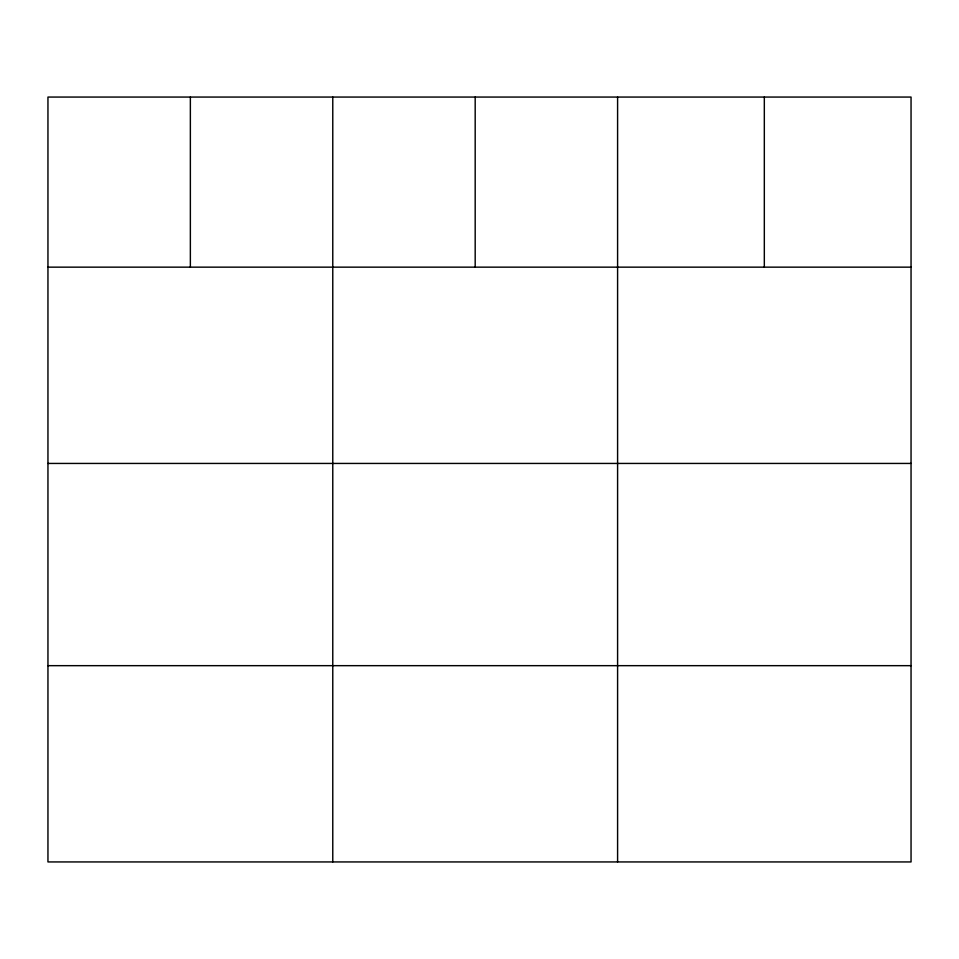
<?xml version="1.0" encoding="UTF-8"?>
<svg xmlns="http://www.w3.org/2000/svg" width="959" height="959" viewBox="0 0 959 959"><rect width="100%" height="100%" fill="white"/><g stroke="black" fill="none" stroke-linecap="round" stroke-linejoin="round"><path stroke-width="1.44" d="M911.05 463.437L911.05 97.063L47.95 97.063L47.95 861.937L911.05 861.937L911.05 463.437L47.95 463.437M47.95 267.153L911.05 267.153M47.95 665.666L911.05 665.666M764.323 97.063L764.323 267.153M617.596 97.063L617.596 861.937M475.184 97.063L475.184 267.153M332.773 97.063L332.773 861.937M190.362 97.063L190.362 267.153"/></g></svg>
